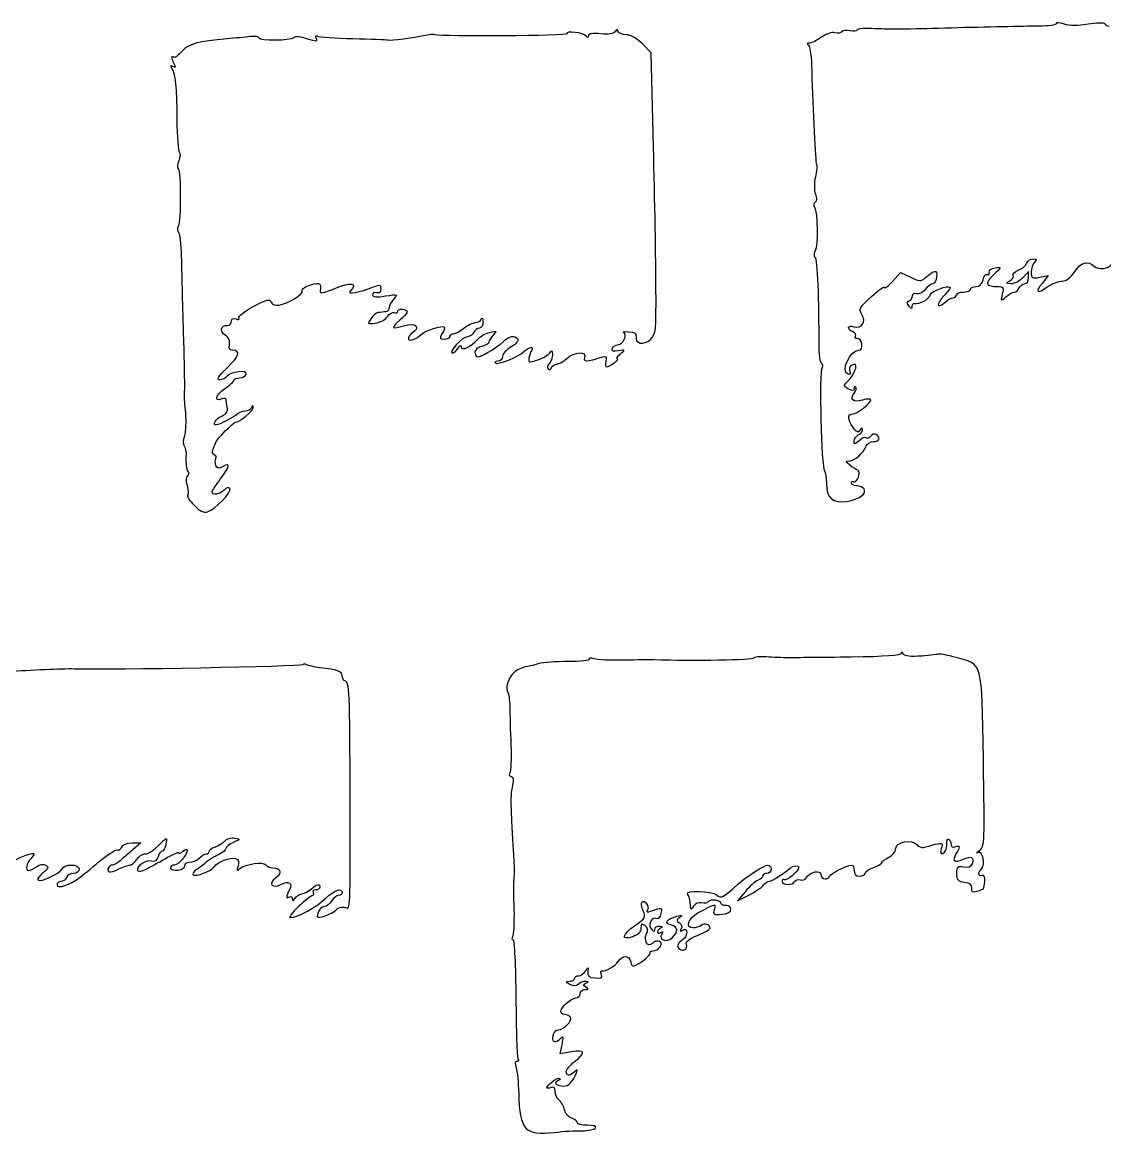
# Model space of a CAD drawing. Extents: x 0 to 69.4, y 0 to 30.3.
# Drawn here: x 20.74 to 27.54, y 15.54 to 22.52 of the extents above; entities that cross this region are included whole.
import ezdxf

# ---------------------------------------------------------------- set-up
doc = ezdxf.new("R2010")
doc.units = 0
doc.header["$MEASUREMENT"] = 0
doc.layers.get('0').update_dxf_attribs({"linetype": 'CONTINUOUS'})

msp = doc.modelspace()

# ---------------------------------------------------------------- linework, layer by layer
at = {"color": 0, "linetype": 'CONTINUOUS'}
for p, q in [((27.2265, 22.5147), (27.2265, 22.5147)), ((24.4596, 22.4644), (24.4596, 22.4644)), ((24.6869, 22.3325), (24.6314, 22.3881)), ((24.7008, 21.7424), (24.6869, 22.3325)), ((26.2007, 20.8986), (26.251, 20.9542)), ((26.251, 20.9542), (26.3135, 20.9247)), ((27.0529, 20.9594), (27.0182, 20.9212)), ((27.0529, 20.9212), (27.0529, 20.9594)), ((27.1242, 20.9247), (27.1762, 20.9351)), ((27.1762, 20.9351), (27.1397, 20.8882)), ((26.2544, 18.5639), (26.2544, 18.5639)), ((22.5014, 18.4944), (22.5014, 18.4944)), ((21.4303, 17.3765), (21.4858, 17.3765)), ((21.4858, 17.3765), (21.4356, 17.3331)), ((25.2771, 17.0726), (25.2285, 17.0136)), ((25.2285, 17.0136), (25.3032, 17.0518)), ((24.1158, 16.0538), (24.1279, 16.111)), ((24.1869, 16.0658), (24.1158, 16.0538))]:
    msp.add_line(p, q, dxfattribs=at)
for points in [[(26.6103, 22.4887), (26.3917, 22.4818), (26.1885, 22.4783), (26.159, 22.4801)], [(27.1189, 22.4992), (27.0582, 22.4992), (26.8308, 22.4939), (26.6103, 22.4887)], [(27.2265, 22.5147), (27.2265, 22.5061), (27.1779, 22.4992), (27.1189, 22.4992)], [(27.2786, 22.5113), (27.2492, 22.5217), (27.2265, 22.5235), (27.2265, 22.5147)], [(27.4261, 22.5113), (27.3619, 22.4992), (27.3133, 22.4992), (27.2786, 22.5113)], [(27.5321, 22.5131), (27.5268, 22.52), (27.48, 22.52), (27.4261, 22.5113)], [(27.5581, 22.4974), (27.5494, 22.4974), (27.5372, 22.5043), (27.5321, 22.5131)], [(22.0275, 22.4193), (21.8435, 22.4037), (21.7862, 22.3881), (21.7446, 22.3429)], [(22.1715, 22.4332), (22.1403, 22.4297), (22.0761, 22.4246), (22.0275, 22.4193)], [(22.2271, 22.4246), (22.2271, 22.4332), (22.2011, 22.4367), (22.1715, 22.4332)], [(22.4442, 22.4262), (22.425, 22.4072), (22.2271, 22.4054), (22.2271, 22.4246)], [(22.5275, 22.4193), (22.4875, 22.4332), (22.4546, 22.4367), (22.4442, 22.4262)], [(22.5847, 22.4211), (22.5935, 22.4003), (22.5847, 22.4003), (22.5275, 22.4193)], [(22.5951, 22.435), (22.5812, 22.4419), (22.5778, 22.4385), (22.5847, 22.4211)], [(22.8156, 22.4193), (22.7044, 22.4211), (22.6056, 22.4281), (22.5951, 22.435)], [(23.0343, 22.4107), (23.0257, 22.4124), (22.9267, 22.4176), (22.8156, 22.4193)], [(23.2947, 22.4454), (23.1957, 22.4246), (23.0517, 22.4054), (23.0343, 22.4107)], [(23.3294, 22.4454), (23.3207, 22.4471), (23.3051, 22.4471), (23.2947, 22.4454)], [(24.1592, 22.4506), (24.1679, 22.4385), (23.3762, 22.4315), (23.3294, 22.4454)], [(24.279, 22.4367), (24.2633, 22.4593), (24.1471, 22.4714), (24.1592, 22.4506)], [(24.2929, 22.4401), (24.2929, 22.4262), (24.2876, 22.4262), (24.279, 22.4367)], [(24.3693, 22.4506), (24.3189, 22.4558), (24.2929, 22.4524), (24.2929, 22.4401)], [(24.4596, 22.4644), (24.4508, 22.4506), (24.4196, 22.4454), (24.3693, 22.4506)], [(24.4804, 22.4662), (24.4751, 22.4818), (24.47, 22.4818), (24.4596, 22.4644)], [(24.5307, 22.4454), (24.5064, 22.4454), (24.4839, 22.454), (24.4804, 22.4662)], [(24.6314, 22.3881), (24.5967, 22.4228), (24.5567, 22.4454), (24.5307, 22.4454)], [(25.7528, 22.4297), (25.725, 22.4089), (25.6919, 22.3933), (25.6781, 22.3933)], [(25.8378, 22.4575), (25.8204, 22.4628), (25.7822, 22.4506), (25.7528, 22.4297)], [(25.8829, 22.4644), (25.8778, 22.4558), (25.8569, 22.4524), (25.8378, 22.4575)], [(25.935, 22.4697), (25.9107, 22.4749), (25.8882, 22.4732), (25.8829, 22.4644)], [(25.9767, 22.4732), (25.9767, 22.4662), (25.9576, 22.4644), (25.935, 22.4697)], [(26.041, 22.4853), (26.0062, 22.4869), (25.9767, 22.4818), (25.9767, 22.4732)], [(26.159, 22.4801), (26.1312, 22.4818), (26.0774, 22.4836), (26.041, 22.4853)], [(25.6781, 22.3933), (25.6642, 22.3933), (25.6625, 22.3881), (25.6729, 22.3794)], [(25.6729, 22.3794), (25.6833, 22.3725), (25.6919, 22.3012), (25.6937, 22.2197)], [(21.696, 22.3031), (21.6751, 22.3151), (21.6733, 22.3031), (21.6907, 22.27)], [(21.7446, 22.3429), (21.7219, 22.3186), (21.6994, 22.2996), (21.696, 22.3031)], [(21.6872, 22.2457), (21.6733, 22.2544), (21.6699, 22.2526), (21.6786, 22.2387)], [(21.6786, 22.2387), (21.7011, 22.204), (21.7099, 22.1156), (21.7115, 21.9125)], [(21.6907, 22.27), (21.7064, 22.2406), (21.7046, 22.2353), (21.6872, 22.2457)], [(25.6937, 22.2197), (25.6989, 21.9767), (25.7162, 21.6433), (25.7232, 21.6312)], [(21.7115, 21.9125), (21.7133, 21.8065), (21.7203, 21.7146), (21.7272, 21.7076)], [(24.7164, 20.8604), (24.7164, 21.0201), (24.7094, 21.4176), (24.7008, 21.7424)], [(21.7237, 21.6556), (21.715, 21.6329), (21.7133, 21.6104), (21.7203, 21.6035)], [(21.7272, 21.7076), (21.7342, 21.7007), (21.7324, 21.6781), (21.7237, 21.6556)], [(21.7203, 21.6035), (21.7376, 21.5878), (21.7376, 21.2787), (21.7203, 21.244)], [(25.7232, 21.6312), (25.7285, 21.6243), (25.725, 21.5896), (25.7162, 21.5531)], [(25.7162, 21.5531), (25.7076, 21.5149), (25.7076, 21.4681), (25.7162, 21.4454)], [(25.7162, 21.4454), (25.7267, 21.4211), (25.725, 21.4003), (25.7146, 21.3951)], [(25.7146, 21.3951), (25.7058, 21.3882), (25.7042, 21.3743), (25.7111, 21.3639)], [(25.7111, 21.3639), (25.7301, 21.3326), (25.7336, 21.1225), (25.7146, 21.0896)], [(21.7203, 21.244), (21.7133, 21.2285), (21.7133, 21.2111), (21.7219, 21.2058)], [(21.7219, 21.2058), (21.7289, 21.2007), (21.7376, 21.1312), (21.7393, 21.0532)], [(21.7393, 21.0532), (21.7411, 20.9733), (21.7462, 20.7615), (21.7515, 20.5793)], [(25.7146, 21.0896), (25.7058, 21.0704), (25.7058, 21.0549), (25.7146, 21.0497)], [(25.7146, 21.0497), (25.7285, 21.041), (25.7389, 20.7771), (25.7371, 20.4976)], [(27.0408, 21.0115), (27.0478, 21.0271), (27.0651, 21.0393), (27.0825, 21.0393)], [(27.0825, 21.0393), (27.105, 21.0393), (27.1068, 21.034), (27.0911, 21.0185)], [(27.3428, 20.9594), (27.381, 21.0201), (27.4244, 21.0306), (27.4661, 20.9924)], [(26.4054, 20.9212), (26.4662, 20.9733), (26.4801, 20.9733), (26.4767, 20.9282)], [(26.7943, 20.9421), (26.8031, 20.9368), (26.8082, 20.9421), (26.8065, 20.956)], [(26.8065, 20.956), (26.8031, 20.9681), (26.8204, 20.9803), (26.8447, 20.9837)], [(26.8447, 20.9837), (26.8881, 20.9889), (26.8863, 20.9889), (26.8325, 20.9386)], [(26.9575, 20.9368), (26.9506, 20.9456), (26.9661, 20.9594), (26.9887, 20.9681)], [(26.9887, 20.9681), (27.0113, 20.9768), (27.0356, 20.9976), (27.0408, 21.0115)], [(27.0911, 21.0185), (27.079, 21.0062), (27.0703, 20.9785), (27.0703, 20.956)], [(27.0703, 20.956), (27.0703, 20.9178), (27.0756, 20.9143), (27.1242, 20.9247)], [(27.2647, 20.9004), (27.2908, 20.9004), (27.3168, 20.9212), (27.3428, 20.9594)], [(27.4661, 20.9924), (27.4904, 20.9699), (27.5615, 20.9768), (27.5703, 21.0046)], [(22.55, 20.8761), (22.609, 20.8951), (22.6176, 20.89), (22.6107, 20.8361)], [(22.6871, 20.8483), (22.8, 20.8969), (22.8521, 20.89), (22.7982, 20.8361)], [(22.944, 20.8639), (22.9875, 20.8812), (22.9926, 20.8778), (22.9892, 20.8361)], [(26.1503, 20.8604), (26.1503, 20.85), (26.1729, 20.8674), (26.2007, 20.8986)], [(26.3135, 20.9247), (26.369, 20.8969), (26.3778, 20.8969), (26.4054, 20.9212)], [(26.454, 20.8831), (26.4436, 20.8831), (26.4211, 20.8674), (26.4054, 20.8465)], [(26.4767, 20.9282), (26.4749, 20.9021), (26.4644, 20.8831), (26.454, 20.8831)], [(26.7232, 20.8657), (26.7457, 20.8657), (26.7614, 20.8812), (26.7683, 20.909)], [(26.7683, 20.909), (26.7735, 20.9333), (26.7857, 20.9472), (26.7943, 20.9421)], [(26.8325, 20.9386), (26.7735, 20.8847), (26.7822, 20.8657), (26.8656, 20.8657)], [(26.9436, 20.8831), (26.9089, 20.8847), (26.9089, 20.8865), (26.9367, 20.9021)], [(26.9367, 20.9021), (26.9522, 20.9125), (26.9626, 20.9264), (26.9575, 20.9368)], [(27.0182, 20.9212), (26.9974, 20.9004), (26.9644, 20.8831), (26.9436, 20.8831)], [(26.9939, 20.8569), (27.0008, 20.8708), (27.0147, 20.8831), (27.0286, 20.8831)], [(27.0286, 20.8831), (27.0425, 20.8831), (27.0529, 20.9004), (27.0529, 20.9212)], [(27.1397, 20.8882), (27.0929, 20.8292), (27.1068, 20.8171), (27.171, 20.8639)], [(27.171, 20.8639), (27.2006, 20.8847), (27.2422, 20.9004), (27.2647, 20.9004)], [(22.3521, 20.7493), (22.4094, 20.7581), (22.5067, 20.8187), (22.4979, 20.8396)], [(22.4979, 20.8396), (22.4944, 20.85), (22.5171, 20.8674), (22.55, 20.8761)], [(22.6107, 20.8361), (22.609, 20.8206), (22.6333, 20.8257), (22.6871, 20.8483)], [(22.7982, 20.8361), (22.7757, 20.8136), (22.859, 20.8292), (22.944, 20.8639)], [(22.9632, 20.8275), (22.9493, 20.831), (22.9389, 20.824), (22.9389, 20.8136)], [(22.9389, 20.8136), (22.9389, 20.7997), (22.9649, 20.7979), (23.0204, 20.8067)], [(22.9892, 20.8361), (22.9892, 20.8275), (22.9771, 20.824), (22.9632, 20.8275)], [(23.0204, 20.8067), (23.0985, 20.8187), (23.1003, 20.8171), (23.0725, 20.7893)], [(24.6817, 20.5342), (24.7164, 20.5671), (24.7182, 20.5844), (24.7164, 20.8604)], [(26.0687, 20.8032), (26.1139, 20.8449), (26.1503, 20.8708), (26.1503, 20.8604)], [(26.3482, 20.8206), (26.3343, 20.8257), (26.3239, 20.8187), (26.3239, 20.8067)], [(26.3378, 20.7597), (26.3708, 20.7546), (26.4281, 20.7858), (26.4367, 20.8136)], [(26.4054, 20.8465), (26.3882, 20.8275), (26.3621, 20.8153), (26.3482, 20.8206)], [(26.4367, 20.8136), (26.4454, 20.8396), (26.5443, 20.8761), (26.5617, 20.8604)], [(26.5617, 20.8604), (26.5651, 20.8569), (26.5461, 20.8326), (26.5218, 20.8067)], [(26.5808, 20.7962), (26.5929, 20.7962), (26.6017, 20.8049), (26.6017, 20.8136)], [(26.6017, 20.8136), (26.6017, 20.824), (26.6207, 20.831), (26.645, 20.831)], [(26.645, 20.831), (26.6693, 20.831), (26.6885, 20.8396), (26.6885, 20.8483)], [(26.6885, 20.8483), (26.6885, 20.8587), (26.704, 20.8657), (26.7232, 20.8657)], [(26.8656, 20.8657), (26.895, 20.8657), (26.8985, 20.8587), (26.8881, 20.8187)], [(26.8881, 20.8187), (26.8776, 20.7736), (26.8776, 20.7719), (26.9106, 20.8014)], [(26.9106, 20.8014), (26.9279, 20.8171), (26.9522, 20.831), (26.9644, 20.831)], [(26.9644, 20.831), (26.9749, 20.831), (26.9887, 20.8431), (26.9939, 20.8569)], [(22.1907, 20.7407), (22.2757, 20.7858), (22.2949, 20.791), (22.3035, 20.7685)], [(22.3035, 20.7685), (22.3087, 20.7528), (22.3296, 20.7458), (22.3521, 20.7493)], [(23.0725, 20.7893), (23.0569, 20.7719), (23.0431, 20.7476), (23.0431, 20.7337)], [(26.0079, 20.6903), (25.9871, 20.725), (25.9924, 20.7337), (26.0687, 20.8032)], [(26.3031, 20.7736), (26.2857, 20.7667), (26.2857, 20.7615), (26.3031, 20.7424)], [(26.3239, 20.8067), (26.3239, 20.7928), (26.3135, 20.7789), (26.3031, 20.7736)], [(26.3031, 20.7424), (26.3187, 20.7268), (26.3239, 20.725), (26.3239, 20.7407)], [(26.3239, 20.7407), (26.3239, 20.7528), (26.3292, 20.7615), (26.3378, 20.7597)], [(26.5218, 20.8067), (26.4697, 20.7562), (26.4783, 20.7215), (26.5287, 20.7667)], [(26.5287, 20.7667), (26.5461, 20.784), (26.5704, 20.7962), (26.5808, 20.7962)], [(22.1004, 20.6694), (22.0953, 20.6782), (22.1351, 20.7111), (22.1907, 20.7407)], [(22.9753, 20.7025), (22.9632, 20.7025), (22.9406, 20.6851), (22.9285, 20.6643)], [(22.9562, 20.6365), (22.9857, 20.64), (23.0204, 20.659), (23.0326, 20.6782)], [(23.0222, 20.7076), (23.01, 20.706), (22.9892, 20.7042), (22.9753, 20.7025)], [(23.0431, 20.7337), (23.0431, 20.7199), (23.0326, 20.7076), (23.0222, 20.7076)], [(23.0326, 20.6782), (23.0465, 20.6972), (23.0656, 20.7076), (23.0743, 20.7025)], [(23.0743, 20.7025), (23.0846, 20.6972), (23.095, 20.7007), (23.0985, 20.7129)], [(23.0985, 20.7129), (23.1037, 20.725), (23.1193, 20.7285), (23.1385, 20.7215)], [(23.1385, 20.7215), (23.1662, 20.7094), (23.1628, 20.7025), (23.1124, 20.6574)], [(23.621, 20.6625), (23.6262, 20.6729), (23.6314, 20.666), (23.6314, 20.6451)], [(25.9576, 20.6139), (26.0062, 20.6), (26.0375, 20.6451), (26.0079, 20.6903)], [(22.0154, 20.5601), (21.9789, 20.5862), (21.9858, 20.6226), (22.0293, 20.6226)], [(22.0293, 20.6226), (22.0432, 20.6226), (22.0536, 20.6347), (22.0536, 20.6486)], [(22.0536, 20.6486), (22.0536, 20.6643), (22.064, 20.6694), (22.0831, 20.6625)], [(22.0831, 20.6625), (22.1004, 20.6556), (22.1074, 20.659), (22.1004, 20.6694)], [(22.9285, 20.6643), (22.9058, 20.6312), (22.9058, 20.6296), (22.9562, 20.6365)], [(23.1124, 20.6574), (23.05, 20.6018), (23.0551, 20.5965), (23.1419, 20.6208)], [(23.1419, 20.6208), (23.2079, 20.64), (23.2392, 20.6122), (23.194, 20.5793)], [(23.2512, 20.5706), (23.2651, 20.5879), (23.3781, 20.6243), (23.3885, 20.6139)], [(23.3885, 20.6139), (23.3936, 20.6087), (23.3885, 20.5879), (23.3762, 20.5706)], [(23.4475, 20.5706), (23.4579, 20.5706), (23.4874, 20.5862), (23.5117, 20.6053)], [(23.5117, 20.6053), (23.536, 20.6243), (23.5689, 20.64), (23.5846, 20.64)], [(23.6089, 20.6053), (23.595, 20.6053), (23.5811, 20.5931), (23.5742, 20.5793)], [(23.5846, 20.64), (23.6001, 20.64), (23.6175, 20.6504), (23.621, 20.6625)], [(23.6314, 20.6451), (23.6332, 20.6226), (23.6228, 20.6053), (23.6089, 20.6053)], [(25.9524, 20.581), (25.9125, 20.5965), (25.9176, 20.6278), (25.9576, 20.6139)], [(21.7515, 20.5793), (21.7601, 20.2564), (21.7601, 20.2286), (21.7567, 20.1851)], [(22.0414, 20.5011), (22.0467, 20.5237), (22.0379, 20.5446), (22.0154, 20.5601)], [(23.194, 20.5793), (23.1471, 20.5462), (23.1558, 20.5133), (23.2044, 20.5376)], [(23.2044, 20.5376), (23.2253, 20.5497), (23.2461, 20.5636), (23.2512, 20.5706)], [(23.3762, 20.5706), (23.3572, 20.5411), (23.3589, 20.5358), (23.3901, 20.5358)], [(23.3901, 20.5358), (23.4093, 20.5358), (23.4249, 20.5446), (23.4249, 20.5532)], [(23.5343, 20.5515), (23.5012, 20.5515), (23.4093, 20.449), (23.4406, 20.449)], [(23.4249, 20.5532), (23.4249, 20.5636), (23.4353, 20.5706), (23.4475, 20.5706)], [(23.4943, 20.4872), (23.4943, 20.4594), (23.5585, 20.489), (23.5985, 20.5358)], [(23.5742, 20.5793), (23.5689, 20.5654), (23.5517, 20.5532), (23.5343, 20.5515)], [(23.5985, 20.5358), (23.6124, 20.5532), (23.6471, 20.5724), (23.6749, 20.5775)], [(23.6957, 20.5619), (23.68, 20.5462), (23.6679, 20.5254), (23.6679, 20.5168)], [(23.6749, 20.5775), (23.72, 20.5879), (23.7217, 20.5879), (23.6957, 20.5619)], [(23.7599, 20.5219), (23.7946, 20.5567), (23.8328, 20.5619), (23.8501, 20.5358)], [(23.8501, 20.5358), (23.8554, 20.5254), (23.8381, 20.5046), (23.8085, 20.4872)], [(24.4769, 20.5011), (24.5099, 20.5011), (24.5411, 20.5654), (24.5133, 20.5775)], [(24.5133, 20.5775), (24.5029, 20.5828), (24.5168, 20.5844), (24.5446, 20.5828)], [(24.5446, 20.5828), (24.5828, 20.581), (24.5949, 20.5706), (24.5914, 20.5515)], [(24.5914, 20.5515), (24.5844, 20.5064), (24.64, 20.496), (24.6817, 20.5342)], [(25.9681, 20.5532), (25.9732, 20.5619), (25.9662, 20.5758), (25.9524, 20.581)], [(25.9801, 20.5393), (25.9662, 20.5376), (25.9611, 20.5428), (25.9681, 20.5532)], [(26.0079, 20.5064), (26.0044, 20.5272), (25.9924, 20.5428), (25.9801, 20.5393)], [(22.0275, 20.3571), (22.1039, 20.43), (22.1143, 20.4664), (22.0587, 20.4664)], [(22.0587, 20.4664), (22.0414, 20.4664), (22.0344, 20.4768), (22.0414, 20.5011)], [(23.4406, 20.449), (23.4492, 20.449), (23.4665, 20.4629), (23.4753, 20.4803)], [(23.4753, 20.4803), (23.4857, 20.4976), (23.4943, 20.5011), (23.4943, 20.4872)], [(23.6244, 20.4907), (23.5846, 20.4803), (23.5689, 20.4508), (23.5915, 20.4265)], [(23.5915, 20.4265), (23.6036, 20.4143), (23.7165, 20.4786), (23.7599, 20.5219)], [(23.6679, 20.5168), (23.6679, 20.5081), (23.6487, 20.4976), (23.6244, 20.4907)], [(23.8085, 20.4872), (23.779, 20.4717), (23.7547, 20.4439), (23.7547, 20.4282)], [(23.8883, 20.4578), (23.9161, 20.4872), (23.9526, 20.4925), (23.9369, 20.4664)], [(23.9369, 20.4664), (23.9318, 20.4578), (23.9231, 20.4351), (23.9196, 20.4178)], [(24.0515, 20.4508), (24.0637, 20.4699), (24.0672, 20.4664), (24.0672, 20.4404)], [(24.1575, 20.4143), (24.2043, 20.4578), (24.2842, 20.4629), (24.2686, 20.4212)], [(24.4804, 20.4629), (24.4474, 20.456), (24.4369, 20.4612), (24.4439, 20.4786)], [(24.4439, 20.4786), (24.4492, 20.4907), (24.4631, 20.5011), (24.4769, 20.5011)], [(24.4925, 20.4421), (24.5254, 20.4699), (24.5254, 20.4699), (24.4804, 20.4629)], [(25.7371, 20.4976), (25.7371, 20.4421), (25.744, 20.3918), (25.7528, 20.3865)], [(25.9211, 20.3154), (25.8708, 20.331), (25.9333, 20.4664), (25.9889, 20.4664)], [(25.9889, 20.4664), (26.0044, 20.4664), (26.0114, 20.4803), (26.0079, 20.5064)], [(23.7251, 20.3969), (23.7096, 20.3969), (23.7008, 20.3918), (23.7078, 20.3865)], [(23.7078, 20.3865), (23.7217, 20.3726), (23.8554, 20.4247), (23.8883, 20.4578)], [(23.7547, 20.4282), (23.7547, 20.4108), (23.7425, 20.3969), (23.7251, 20.3969)], [(23.9196, 20.4178), (23.9144, 20.3865), (23.9196, 20.3865), (23.9751, 20.4057)], [(23.9751, 20.4057), (24.0082, 20.4178), (24.0429, 20.4369), (24.0515, 20.4508)], [(24.0672, 20.4404), (24.0672, 20.4196), (24.0585, 20.3953), (24.0464, 20.3831)], [(24.095, 20.3796), (24.1089, 20.3796), (24.1367, 20.3953), (24.1575, 20.4143)], [(24.2686, 20.4212), (24.2582, 20.3935), (24.279, 20.3935), (24.3832, 20.4247)], [(24.3832, 20.4247), (24.404, 20.4317), (24.4092, 20.4247), (24.4022, 20.3969)], [(24.4022, 20.3969), (24.3971, 20.3779), (24.4006, 20.3622), (24.4075, 20.3622)], [(24.4075, 20.3622), (24.43, 20.364), (24.4943, 20.4143), (24.4735, 20.4143)], [(24.4735, 20.4143), (24.4647, 20.4143), (24.4735, 20.4282), (24.4925, 20.4421)], [(25.916, 20.2685), (25.9732, 20.3258), (25.9924, 20.4022), (25.9419, 20.371)], [(21.9789, 20.2807), (21.9581, 20.2807), (21.9719, 20.3032), (22.0275, 20.3571)], [(22.1456, 20.3154), (22.156, 20.3449), (22.0518, 20.3328), (22.0275, 20.3032)], [(24.0464, 20.3831), (24.036, 20.3726), (24.0325, 20.3571), (24.0411, 20.3501)], [(24.0411, 20.3501), (24.0481, 20.3414), (24.0585, 20.3467), (24.0619, 20.3587)], [(24.0619, 20.3587), (24.0672, 20.3692), (24.0811, 20.3796), (24.095, 20.3796)], [(25.7579, 20.3606), (25.7389, 20.3293), (25.7528, 19.7286), (25.7736, 19.7096)], [(25.7528, 20.3865), (25.7614, 20.3814), (25.7649, 20.3692), (25.7579, 20.3606)], [(25.9315, 20.3328), (25.9385, 20.3171), (25.9333, 20.3101), (25.9211, 20.3154)], [(25.9419, 20.371), (25.9315, 20.364), (25.9264, 20.3467), (25.9315, 20.3328)], [(22.0275, 20.3032), (22.0189, 20.2911), (21.9962, 20.2807), (21.9789, 20.2807)], [(22.0101, 20.2251), (22.0432, 20.2476), (22.071, 20.2719), (22.071, 20.2807)], [(22.071, 20.2807), (22.071, 20.2876), (22.0865, 20.2928), (22.1039, 20.2928)], [(22.1039, 20.2928), (22.1212, 20.2928), (22.1403, 20.3032), (22.1456, 20.3154)], [(25.9246, 20.2233), (25.8933, 20.2407), (25.8917, 20.246), (25.916, 20.2685)], [(21.7567, 20.1851), (21.7567, 20.1731), (21.7601, 20.1226), (21.7654, 20.0724)], [(21.9946, 20.1608), (21.9425, 20.14), (21.9529, 20.1869), (22.0101, 20.2251)], [(25.9593, 20.2251), (25.9593, 20.2094), (25.9507, 20.2094), (25.9246, 20.2233)], [(26.0114, 20.1539), (25.9524, 20.1365), (25.9281, 20.1592), (25.9611, 20.199)], [(25.9697, 20.2356), (25.9646, 20.2407), (25.9593, 20.2372), (25.9593, 20.2251)], [(25.9611, 20.199), (25.9715, 20.2129), (25.9767, 20.2286), (25.9697, 20.2356)], [(22.0206, 20.1574), (22.0189, 20.1643), (22.0085, 20.1661), (21.9946, 20.1608)], [(22.0275, 20.1089), (22.024, 20.1296), (22.0206, 20.1504), (22.0206, 20.1574)], [(22.1907, 20.1071), (22.1907, 20.1226), (22.1872, 20.121), (22.1803, 20.1071)], [(25.9507, 20.0672), (25.9785, 20.0672), (26.0635, 20.1349), (26.0635, 20.1557)], [(26.0635, 20.1557), (26.0635, 20.1626), (26.041, 20.1626), (26.0114, 20.1539)], [(21.7654, 20.0724), (21.7689, 20.0221), (21.7671, 19.9578), (21.7585, 19.9283)], [(21.9581, 19.9978), (21.9321, 19.9978), (21.9564, 20.036), (21.9928, 20.0533)], [(22.0849, 20.0619), (22.064, 20.0429), (21.9754, 19.9978), (21.9581, 19.9978)], [(21.9928, 20.0533), (22.0224, 20.0672), (22.0328, 20.0828), (22.0275, 20.1089)], [(22.0796, 20.0151), (22.1039, 20.0151), (22.1924, 20.0881), (22.1907, 20.1071)], [(22.1403, 20.0846), (22.1231, 20.0846), (22.0969, 20.0742), (22.0849, 20.0619)], [(22.1803, 20.1071), (22.1768, 20.095), (22.1576, 20.0846), (22.1403, 20.0846)], [(25.9524, 19.9821), (25.9176, 20.0325), (25.916, 20.0672), (25.9507, 20.0672)], [(21.9581, 19.8936), (21.9615, 19.9092), (22.0675, 20.0151), (22.0796, 20.0151)], [(25.9958, 19.9647), (25.9836, 19.9474), (25.975, 19.9508), (25.9524, 19.9821)], [(26.0114, 19.9665), (26.0114, 19.9839), (26.0079, 19.9839), (25.9958, 19.9647)], [(21.7585, 19.9283), (21.7497, 19.9006), (21.7497, 19.8728), (21.7567, 19.8675)], [(25.9593, 19.8971), (25.9593, 19.9126), (25.9715, 19.9283), (25.9854, 19.9353)], [(25.9854, 19.9353), (25.9993, 19.9404), (26.0114, 19.9543), (26.0114, 19.9665)], [(26.0357, 19.9161), (26.0287, 19.9231), (26.0079, 19.9161), (25.9906, 19.8987)], [(26.0618, 19.9265), (26.0549, 19.9144), (26.0426, 19.9092), (26.0357, 19.9161)], [(26.0965, 19.9387), (26.0861, 19.9439), (26.0704, 19.9387), (26.0618, 19.9265)], [(26.0808, 19.8936), (26.119, 19.8936), (26.1278, 19.9196), (26.0965, 19.9387)], [(21.7567, 19.8675), (21.7654, 19.864), (21.7706, 19.8293), (21.7689, 19.7946)], [(21.946, 19.8103), (21.9321, 19.8154), (21.9303, 19.8293), (21.9407, 19.8519)], [(21.9407, 19.8519), (21.9476, 19.8693), (21.9564, 19.8883), (21.9581, 19.8936)], [(25.9299, 19.7721), (25.9628, 19.7721), (26.0167, 19.8207), (26.034, 19.864)], [(25.9906, 19.8987), (25.9628, 19.8744), (25.9593, 19.8744), (25.9593, 19.8971)], [(26.034, 19.864), (26.0392, 19.8797), (26.0618, 19.8936), (26.0808, 19.8936)], [(21.7689, 19.7946), (21.7671, 19.7582), (21.7724, 19.72), (21.7793, 19.7078)], [(21.9564, 19.7876), (21.9615, 19.7964), (21.9581, 19.8068), (21.946, 19.8103)], [(21.9564, 19.7443), (21.9511, 19.7582), (21.9511, 19.7772), (21.9564, 19.7876)], [(25.9315, 19.746), (25.9021, 19.7686), (25.9003, 19.7703), (25.9299, 19.7721)], [(21.7793, 19.7078), (21.7879, 19.6974), (21.7879, 19.6835), (21.7775, 19.6783)], [(22.0015, 19.7374), (21.9737, 19.7217), (21.9633, 19.7235), (21.9564, 19.7443)], [(21.9842, 19.6575), (22.0449, 19.7374), (22.0501, 19.7633), (22.0015, 19.7374)], [(25.7736, 19.7096), (25.7806, 19.7026), (25.7857, 19.6679), (25.7857, 19.6314)], [(25.9819, 19.7147), (25.9715, 19.7182), (25.9489, 19.7321), (25.9315, 19.746)], [(25.9871, 19.6714), (25.994, 19.6922), (25.9906, 19.7131), (25.9819, 19.7147)], [(21.7775, 19.6783), (21.7671, 19.6714), (21.7671, 19.6471), (21.7758, 19.6175)], [(21.9321, 19.5776), (21.9321, 19.5846), (21.9564, 19.621), (21.9842, 19.6575)], [(25.7857, 19.6314), (25.7857, 19.5394), (25.8257, 19.5047), (25.9142, 19.5186)], [(25.9419, 19.6349), (25.9419, 19.6436), (25.9489, 19.6487), (25.9576, 19.6418)], [(25.975, 19.6158), (25.9576, 19.6158), (25.9419, 19.6244), (25.9419, 19.6349)], [(25.9576, 19.6418), (25.9662, 19.6367), (25.9801, 19.6506), (25.9871, 19.6714)], [(21.7793, 19.5568), (21.774, 19.5499), (21.7914, 19.5221), (21.8192, 19.4943)], [(21.7758, 19.6175), (21.7828, 19.5897), (21.7862, 19.5619), (21.7793, 19.5568)], [(21.9043, 19.4526), (21.9529, 19.4682), (22.0587, 19.5776), (22.0449, 19.5985)], [(22.0085, 19.5897), (21.9807, 19.5619), (21.9321, 19.5533), (21.9321, 19.5776)], [(22.0449, 19.5985), (22.0379, 19.6089), (22.024, 19.6054), (22.0085, 19.5897)], [(25.9142, 19.5186), (25.9924, 19.5307), (26.0392, 19.5672), (26.0218, 19.5967)], [(26.0218, 19.5967), (26.0149, 19.6071), (25.994, 19.6158), (25.975, 19.6158)], [(21.8192, 19.4943), (21.8557, 19.4561), (21.88, 19.4457), (21.9043, 19.4526)], [(24.1661, 18.5135), (24.0881, 18.5135), (24.0064, 18.5083), (23.9839, 18.5014)], [(24.2981, 18.5292), (24.3033, 18.5204), (24.2425, 18.5135), (24.1661, 18.5135)], [(24.3276, 18.5308), (24.3068, 18.5378), (24.2929, 18.5361), (24.2981, 18.5292)], [(24.5168, 18.5222), (24.4335, 18.5204), (24.3485, 18.5239), (24.3276, 18.5308)], [(24.7008, 18.5239), (24.6817, 18.5257), (24.5983, 18.5239), (24.5168, 18.5222)], [(25.3292, 18.5343), (25.3257, 18.5222), (24.956, 18.5169), (24.7008, 18.5239)], [(25.4074, 18.5431), (25.3674, 18.5465), (25.3326, 18.5412), (25.3292, 18.5343)], [(25.5514, 18.5378), (25.5132, 18.5378), (25.4489, 18.5396), (25.4074, 18.5431)], [(25.9385, 18.5412), (25.7632, 18.5396), (25.5896, 18.5378), (25.5514, 18.5378)], [(26.2544, 18.5639), (26.2544, 18.5517), (26.1521, 18.5447), (25.9385, 18.5412)], [(26.2683, 18.5604), (26.2597, 18.5743), (26.2544, 18.576), (26.2544, 18.5639)], [(26.3829, 18.5482), (26.3135, 18.5431), (26.2787, 18.5465), (26.2683, 18.5604)], [(26.4957, 18.5604), (26.4887, 18.5586), (26.4385, 18.5535), (26.3829, 18.5482)], [(26.5999, 18.5396), (26.5478, 18.5535), (26.501, 18.5621), (26.4957, 18.5604)], [(26.77, 17.9007), (26.7596, 18.5222), (26.7665, 18.4944), (26.5999, 18.5396)], [(21.0814, 18.4667), (21.0189, 18.4701), (20.8263, 18.4614), (20.6822, 18.451)], [(22.5014, 18.4944), (22.4875, 18.4822), (21.2897, 18.4597), (21.0814, 18.4667)], [(22.5257, 18.4926), (22.5171, 18.4996), (22.5049, 18.4996), (22.5014, 18.4944)], [(22.6072, 18.4753), (22.5726, 18.4806), (22.5361, 18.4875), (22.5257, 18.4926)], [(22.7479, 18.425), (22.7479, 18.4528), (22.7183, 18.4632), (22.6072, 18.4753)], [(23.8242, 18.444), (23.7911, 18.4146), (23.7686, 18.3399), (23.7876, 18.3208)], [(23.9006, 18.4806), (23.8744, 18.4753), (23.8415, 18.4597), (23.8242, 18.444)], [(23.9839, 18.5014), (23.9631, 18.4944), (23.9249, 18.484), (23.9006, 18.4806)], [(22.7704, 18.3903), (22.7583, 18.3954), (22.7479, 18.4111), (22.7479, 18.425)], [(22.7982, 17.4893), (22.7982, 18.2861), (22.7947, 18.3815), (22.7704, 18.3903)], [(23.7876, 18.3208), (23.7929, 18.3156), (23.7981, 18.2739), (23.7999, 18.2306)], [(23.7999, 18.2306), (23.7999, 18.1854), (23.8033, 18.0778), (23.8068, 17.991)], [(23.8068, 17.991), (23.8103, 17.906), (23.8068, 17.8243), (23.7999, 17.8139)], [(26.7475, 17.3314), (26.7787, 17.3557), (26.7787, 17.3851), (26.77, 17.9007)], [(23.7999, 17.8139), (23.7929, 17.8018), (23.7964, 17.7931), (23.8085, 17.7931)], [(23.8085, 17.7931), (23.8207, 17.7931), (23.8242, 17.774), (23.8172, 17.7376)], [(23.8172, 17.7376), (23.8033, 17.6647), (23.8033, 17.6821), (23.8154, 17.4372)], [(22.7618, 16.9737), (22.8017, 16.9633), (22.7982, 16.9199), (22.7982, 17.4893)], [(21.6178, 17.3817), (21.649, 17.4112), (21.649, 17.4112), (21.6421, 17.3678)], [(22.0101, 17.3869), (22.024, 17.4025), (22.0536, 17.4112), (22.0744, 17.406)], [(22.0744, 17.406), (22.1126, 17.4008), (22.1126, 17.399), (22.0675, 17.38)], [(23.8154, 17.4372), (23.8276, 17.2115), (23.8293, 17.1942), (23.8242, 17.1421)], [(26.2197, 17.34), (26.2197, 17.3817), (26.3222, 17.4025), (26.3517, 17.3661)], [(26.5408, 17.3643), (26.5392, 17.3886), (26.5461, 17.4043), (26.5531, 17.4008)], [(26.5531, 17.4008), (26.56, 17.3956), (26.5669, 17.38), (26.5669, 17.3678)], [(20.6908, 17.2671), (20.8036, 17.321), (20.8401, 17.3244), (20.795, 17.2775)], [(21.2428, 17.274), (21.2897, 17.3106), (21.3331, 17.3383), (21.3418, 17.3331)], [(21.3418, 17.3331), (21.3487, 17.3279), (21.3592, 17.3365), (21.3661, 17.3504)], [(21.4356, 17.3331), (21.4078, 17.3106), (21.3712, 17.2793), (21.3557, 17.2636)], [(21.3661, 17.3504), (21.3712, 17.3661), (21.3974, 17.3765), (21.4303, 17.3765)], [(21.5085, 17.3071), (21.5344, 17.3071), (21.5606, 17.3244), (21.6178, 17.3817)], [(21.6196, 17.3244), (21.6108, 17.3244), (21.5987, 17.3087), (21.5935, 17.2897)], [(21.6421, 17.3678), (21.6369, 17.3435), (21.6265, 17.3244), (21.6196, 17.3244)], [(21.6525, 17.2862), (21.6925, 17.3071), (21.7237, 17.321), (21.7237, 17.314)], [(21.7758, 17.3296), (21.7758, 17.3018), (21.7219, 17.2376), (21.696, 17.2376)], [(21.7237, 17.314), (21.7237, 17.3071), (21.7358, 17.3122), (21.7497, 17.3244)], [(21.7497, 17.3244), (21.7636, 17.3365), (21.7758, 17.3383), (21.7758, 17.3296)], [(21.8956, 17.3071), (21.906, 17.3071), (21.9147, 17.314), (21.9147, 17.3226)], [(21.9147, 17.3226), (21.9147, 17.3314), (21.9303, 17.3453), (21.9494, 17.3504)], [(21.9494, 17.3504), (21.9685, 17.3557), (21.9962, 17.3731), (22.0101, 17.3869)], [(22.0189, 17.3418), (22.0189, 17.3314), (21.9981, 17.314), (21.9719, 17.3018)], [(22.0675, 17.38), (22.0397, 17.3696), (22.0189, 17.3522), (22.0189, 17.3418)], [(26.1764, 17.2862), (26.2007, 17.2983), (26.2197, 17.321), (26.2197, 17.34)], [(26.3517, 17.3661), (26.3621, 17.3522), (26.3829, 17.3453), (26.395, 17.3487)], [(26.395, 17.3487), (26.4089, 17.3522), (26.4419, 17.3608), (26.4679, 17.3678)], [(26.4679, 17.3678), (26.5131, 17.3765), (26.5165, 17.3747), (26.5061, 17.34)], [(26.5061, 17.34), (26.4975, 17.3122), (26.501, 17.3053), (26.5165, 17.3106)], [(26.5165, 17.3106), (26.5304, 17.3157), (26.5408, 17.34), (26.5408, 17.3643)], [(26.5669, 17.3678), (26.5669, 17.3522), (26.5774, 17.3469), (26.5929, 17.3522)], [(26.5929, 17.3522), (26.6242, 17.3643), (26.626, 17.3522), (26.5982, 17.3071)], [(26.7353, 17.3157), (26.7232, 17.3087), (26.7283, 17.3157), (26.7475, 17.3314)], [(26.7596, 17.215), (26.7857, 17.2411), (26.7649, 17.3296), (26.7353, 17.3157)], [(20.795, 17.2775), (20.7672, 17.2515), (20.7603, 17.2029), (20.7828, 17.2029)], [(21.1057, 17.1612), (21.1353, 17.1856), (21.1976, 17.2358), (21.2428, 17.274)], [(21.3557, 17.2636), (21.3383, 17.2497), (21.3175, 17.2376), (21.3087, 17.2376)], [(21.4182, 17.2376), (21.4286, 17.2376), (21.4476, 17.2532), (21.4599, 17.2724)], [(21.5536, 17.2619), (21.5189, 17.2724), (21.4564, 17.2307), (21.465, 17.2046)], [(21.4599, 17.2724), (21.4719, 17.2914), (21.4928, 17.3071), (21.5085, 17.3071)], [(21.5275, 17.2168), (21.5571, 17.2324), (21.6143, 17.2636), (21.6525, 17.2862)], [(21.5935, 17.2897), (21.5865, 17.2654), (21.571, 17.2567), (21.5536, 17.2619)], [(21.7619, 17.2342), (21.7601, 17.2446), (21.774, 17.255), (21.7914, 17.255)], [(21.7914, 17.255), (21.8106, 17.255), (21.8365, 17.2671), (21.8522, 17.281)], [(21.8956, 17.255), (21.88, 17.2411), (21.8539, 17.2203), (21.8349, 17.2099)], [(21.8522, 17.281), (21.8661, 17.2949), (21.8851, 17.3071), (21.8956, 17.3071)], [(21.9719, 17.3018), (21.946, 17.2914), (21.9112, 17.2689), (21.8956, 17.255)], [(21.946, 17.2272), (21.965, 17.2567), (22.0501, 17.2897), (22.0796, 17.2793)], [(22.0796, 17.2793), (22.0987, 17.2724), (22.1022, 17.2567), (22.0953, 17.2307)], [(22.1074, 17.215), (22.1437, 17.2446), (22.2549, 17.2619), (22.2687, 17.2393)], [(26.0808, 17.2219), (26.1104, 17.2324), (26.1329, 17.2462), (26.1329, 17.2532)], [(26.1329, 17.2532), (26.1329, 17.2601), (26.1521, 17.2758), (26.1764, 17.2862)], [(26.5982, 17.3071), (26.5704, 17.2619), (26.5878, 17.2497), (26.6433, 17.274)], [(26.6433, 17.274), (26.6954, 17.2983), (26.7144, 17.2879), (26.6989, 17.2446)], [(20.7828, 17.2029), (20.7897, 17.2029), (20.8124, 17.2133), (20.8314, 17.2272)], [(20.8314, 17.2272), (20.8522, 17.2428), (20.8765, 17.2462), (20.8904, 17.2376)], [(20.8714, 17.189), (20.8487, 17.1699), (20.8349, 17.149), (20.8401, 17.1439)], [(20.8401, 17.1439), (20.8557, 17.1265), (20.9772, 17.1837), (20.9894, 17.2115)], [(20.8904, 17.2376), (20.9096, 17.2254), (20.9061, 17.215), (20.8714, 17.189)], [(20.9894, 17.2115), (21.0015, 17.2462), (21.0987, 17.2462), (21.0987, 17.2115)], [(21.064, 17.1856), (21.045, 17.1856), (21.0242, 17.1733), (21.0189, 17.1594)], [(21.0987, 17.2115), (21.0987, 17.1976), (21.0832, 17.1856), (21.064, 17.1856)], [(21.3087, 17.2376), (21.2844, 17.2376), (21.2689, 17.2064), (21.2862, 17.196)], [(21.2862, 17.196), (21.2949, 17.1907), (21.3226, 17.1994), (21.3487, 17.2133)], [(21.3487, 17.2133), (21.3765, 17.2254), (21.406, 17.2376), (21.4182, 17.2376)], [(21.465, 17.2046), (21.4703, 17.1925), (21.4928, 17.1976), (21.5275, 17.2168)], [(21.696, 17.2376), (21.6821, 17.2376), (21.6717, 17.2289), (21.6717, 17.2185)], [(21.6717, 17.2185), (21.6717, 17.2081), (21.6925, 17.2029), (21.7203, 17.2064)], [(21.7203, 17.2064), (21.7462, 17.2099), (21.7654, 17.2203), (21.7619, 17.2342)], [(21.8349, 17.2099), (21.8175, 17.1976), (21.8071, 17.1837), (21.814, 17.1768)], [(21.814, 17.1768), (21.8296, 17.1612), (21.9268, 17.1994), (21.946, 17.2272)], [(22.0953, 17.2307), (22.0849, 17.2011), (22.0883, 17.1976), (22.1074, 17.215)], [(22.2687, 17.2393), (22.2757, 17.2289), (22.2965, 17.2203), (22.3139, 17.2203)], [(22.3139, 17.2203), (22.3643, 17.2203), (22.3747, 17.1856), (22.3312, 17.156)], [(25.2285, 17.1161), (25.2789, 17.1629), (25.3969, 17.2376), (25.4178, 17.2376)], [(25.4125, 17.1856), (25.3986, 17.1856), (25.3865, 17.1786), (25.3865, 17.1699)], [(25.4386, 17.2115), (25.4386, 17.1976), (25.4264, 17.1856), (25.4125, 17.1856)], [(25.4178, 17.2376), (25.4299, 17.2376), (25.4386, 17.2254), (25.4386, 17.2115)], [(25.4229, 17.1335), (25.4368, 17.1335), (25.534, 17.1942), (25.56, 17.2203)], [(25.6121, 17.2237), (25.6121, 17.1994), (25.5322, 17.1317), (25.5201, 17.1456)], [(25.56, 17.2203), (25.5757, 17.2358), (25.6121, 17.2376), (25.6121, 17.2237)], [(25.659, 17.1578), (25.6815, 17.196), (25.751, 17.2099), (25.751, 17.1786)], [(25.8031, 17.1647), (25.8031, 17.1803), (25.9142, 17.2376), (25.9419, 17.2376)], [(25.9419, 17.2376), (25.9524, 17.2376), (25.9593, 17.2219), (25.9593, 17.2029)], [(25.9593, 17.2029), (25.9593, 17.1803), (25.9715, 17.1682), (25.994, 17.1682)], [(25.994, 17.1682), (26.0132, 17.1682), (26.0287, 17.1768), (26.0287, 17.1872)], [(26.0287, 17.1872), (26.0287, 17.196), (26.0531, 17.2133), (26.0808, 17.2219)], [(26.645, 17.2237), (26.6068, 17.2324), (26.6017, 17.2272), (26.6017, 17.1837)], [(26.6017, 17.1837), (26.6017, 17.1439), (26.6103, 17.1351), (26.6503, 17.13)], [(26.6989, 17.2446), (26.6919, 17.2254), (26.6746, 17.2185), (26.645, 17.2237)], [(26.7631, 17.1717), (26.7353, 17.1664), (26.7336, 17.189), (26.7596, 17.215)], [(20.9599, 17.1143), (20.9599, 17.0849), (21.045, 17.1126), (21.1057, 17.1612)], [(20.9842, 17.1335), (20.9703, 17.1335), (20.9599, 17.1247), (20.9599, 17.1143)], [(21.0189, 17.1594), (21.0119, 17.1456), (20.9981, 17.1335), (20.9842, 17.1335)], [(22.3312, 17.156), (22.2826, 17.1212), (22.3104, 17.0865), (22.3643, 17.1161)], [(22.3643, 17.1161), (22.4129, 17.1421), (22.4407, 17.1247), (22.4181, 17.0814)], [(22.5553, 17.0883), (22.59, 17.1196), (22.609, 17.1231), (22.609, 17.0987)], [(23.8242, 17.1421), (23.8224, 17.1231), (23.8224, 17.0397), (23.8258, 16.9581)], [(25.0965, 17.0501), (25.1243, 17.0258), (25.14, 17.0344), (25.2285, 17.1161)], [(25.3569, 17.1421), (25.3396, 17.1351), (25.3032, 17.1039), (25.2771, 17.0726)], [(25.3032, 17.0518), (25.3449, 17.0726), (25.3847, 17.1004), (25.3917, 17.1126)], [(25.3865, 17.1699), (25.3865, 17.1612), (25.3726, 17.1474), (25.3569, 17.1421)], [(25.3917, 17.1126), (25.3986, 17.1231), (25.4125, 17.1335), (25.4229, 17.1335)], [(25.5201, 17.1456), (25.5132, 17.1508), (25.5079, 17.1474), (25.5079, 17.1369)], [(25.5079, 17.1369), (25.5079, 17.1108), (25.5722, 17.1092), (25.5861, 17.1351)], [(25.5861, 17.1351), (25.5931, 17.1456), (25.6086, 17.149), (25.6225, 17.1439)], [(25.6225, 17.1439), (25.6347, 17.1386), (25.6521, 17.1456), (25.659, 17.1578)], [(25.751, 17.1786), (25.751, 17.1629), (25.7632, 17.1508), (25.7771, 17.1508)], [(25.7771, 17.1508), (25.791, 17.1508), (25.8031, 17.1578), (25.8031, 17.1647)], [(26.6503, 17.13), (26.6832, 17.1265), (26.6971, 17.1161), (26.6954, 17.0935)], [(26.7301, 17.0744), (26.7769, 17.0883), (26.7735, 17.0849), (26.7787, 17.1351)], [(26.7787, 17.1351), (26.7822, 17.1612), (26.7753, 17.1751), (26.7631, 17.1717)], [(22.4181, 17.0814), (22.3956, 17.0397), (22.3956, 17.024), (22.4181, 17.0379)], [(22.4181, 17.0379), (22.4285, 17.0432), (22.4354, 17.0379), (22.4354, 17.0258)], [(22.4511, 17.0275), (22.4597, 17.0414), (22.4806, 17.0553), (22.4962, 17.0571)], [(22.5622, 17.0467), (22.5553, 17.0467), (22.5153, 17.0154), (22.4736, 16.9772)], [(22.4962, 17.0571), (22.5118, 17.0587), (22.5396, 17.0744), (22.5553, 17.0883)], [(22.5812, 17.0814), (22.5674, 17.0814), (22.5604, 17.0744), (22.5657, 17.064)], [(22.5657, 17.064), (22.5708, 17.0553), (22.5708, 17.0467), (22.5622, 17.0467)], [(22.609, 17.0987), (22.609, 17.09), (22.5969, 17.0814), (22.5812, 17.0814)], [(22.6472, 17.031), (22.701, 17.0814), (22.7479, 17.0969), (22.7479, 17.064)], [(22.7253, 17.0467), (22.7132, 17.0467), (22.694, 17.031), (22.6819, 17.0119)], [(22.7479, 17.064), (22.7479, 17.0553), (22.7375, 17.0467), (22.7253, 17.0467)], [(24.9143, 17.0553), (24.8987, 17.0814), (25.0636, 17.0761), (25.0965, 17.0501)], [(24.9335, 16.9824), (24.93, 17.0258), (24.9265, 17.0362), (24.9143, 17.0553)], [(26.6954, 17.0935), (26.6919, 17.0692), (26.7006, 17.0657), (26.7301, 17.0744)], [(22.4736, 16.9772), (22.4337, 16.939), (22.4111, 16.9078), (22.4233, 16.9078)], [(22.4233, 16.9078), (22.465, 16.9078), (22.5935, 16.9772), (22.6472, 17.031)], [(22.4354, 17.0258), (22.4354, 17.0085), (22.4389, 17.0085), (22.4511, 17.0275)], [(22.6368, 16.9772), (22.616, 16.9772), (22.5917, 16.9425), (22.5917, 16.9147)], [(22.6819, 17.0119), (22.6697, 16.9928), (22.6507, 16.9772), (22.6368, 16.9772)], [(22.7079, 16.9546), (22.7201, 16.9703), (22.7444, 16.9772), (22.7618, 16.9737)], [(24.6365, 16.9511), (24.6261, 16.9754), (24.6226, 16.9997), (24.6296, 17.0067)], [(24.6296, 17.0067), (24.6453, 17.0224), (24.6765, 16.9754), (24.6643, 16.9564)], [(24.7147, 16.9581), (24.7529, 16.9719), (24.7546, 16.9703), (24.7476, 16.9337)], [(24.9525, 16.9807), (24.9369, 16.9529), (24.9351, 16.9529), (24.9335, 16.9824)], [(25.0028, 16.9997), (24.9837, 17.005), (24.9629, 16.9962), (24.9525, 16.9807)], [(24.9785, 16.9372), (25.0965, 16.9997), (25.0949, 16.9997), (25.0826, 16.9599)], [(25.0462, 17.0085), (25.041, 16.9997), (25.0201, 16.9946), (25.0028, 16.9997)], [(25.1261, 16.9946), (25.1261, 17.0154), (25.0583, 17.0275), (25.0462, 17.0085)], [(25.1574, 16.9842), (25.14, 16.9824), (25.1261, 16.9876), (25.1261, 16.9946)], [(25.1868, 16.9599), (25.1868, 16.9737), (25.1729, 16.9842), (25.1574, 16.9842)], [(22.5917, 16.9147), (22.5917, 16.8974), (22.6889, 16.9321), (22.7079, 16.9546)], [(23.8258, 16.9581), (23.8276, 16.8747), (23.8224, 16.7985), (23.8172, 16.7881)], [(24.5879, 16.8608), (24.6504, 16.9043), (24.6539, 16.9129), (24.6365, 16.9511)], [(24.6643, 16.9564), (24.6522, 16.939), (24.6626, 16.939), (24.7147, 16.9581)], [(24.7164, 16.9025), (24.6851, 16.9147), (24.6643, 16.8592), (24.6904, 16.8331)], [(24.7476, 16.9337), (24.7442, 16.9078), (24.7321, 16.8956), (24.7164, 16.9025)], [(24.8101, 16.8626), (24.765, 16.8731), (24.7824, 16.8974), (24.8483, 16.9164)], [(24.8657, 16.9094), (24.8432, 16.8939), (24.8432, 16.8886), (24.864, 16.8747)], [(24.8483, 16.9164), (24.8814, 16.9251), (24.8865, 16.9233), (24.8657, 16.9094)], [(24.9474, 16.8435), (24.8987, 16.8453), (24.9196, 16.906), (24.9785, 16.9372)], [(25.0826, 16.9599), (25.0722, 16.9268), (25.0775, 16.9233), (25.1296, 16.9286)], [(25.1296, 16.9286), (25.166, 16.9321), (25.1868, 16.9425), (25.1868, 16.9599)], [(24.5706, 16.7881), (24.4943, 16.7619), (24.5029, 16.8019), (24.5879, 16.8608)], [(24.6226, 16.8418), (24.6226, 16.8192), (24.6053, 16.8001), (24.5706, 16.7881)], [(24.6487, 16.8557), (24.6279, 16.8731), (24.6226, 16.8712), (24.6226, 16.8418)], [(24.6574, 16.8053), (24.6696, 16.8261), (24.6661, 16.8418), (24.6487, 16.8557)], [(24.6904, 16.8331), (24.7043, 16.8192), (24.7094, 16.8192), (24.7094, 16.8349)], [(24.7094, 16.8349), (24.7094, 16.8469), (24.7233, 16.8557), (24.7407, 16.8539)], [(24.7494, 16.8435), (24.7372, 16.84), (24.7268, 16.8279), (24.7268, 16.8192)], [(24.7407, 16.8539), (24.7581, 16.8539), (24.7615, 16.8487), (24.7494, 16.8435)], [(24.8171, 16.7811), (24.8587, 16.8192), (24.8571, 16.8487), (24.8101, 16.8626)], [(24.864, 16.8747), (24.8779, 16.8661), (24.8814, 16.8504), (24.8744, 16.8383)], [(24.8744, 16.8383), (24.8657, 16.8244), (24.8675, 16.8192), (24.8796, 16.8279)], [(24.8796, 16.8279), (24.9196, 16.8522), (24.9212, 16.7967), (24.8814, 16.7672)], [(24.9993, 16.8592), (24.9872, 16.8504), (24.9647, 16.8435), (24.9474, 16.8435)], [(24.9768, 16.7967), (25.0201, 16.8157), (25.0567, 16.8349), (25.0567, 16.8418)], [(25.0567, 16.8418), (25.0567, 16.8643), (25.0201, 16.8765), (24.9993, 16.8592)], [(23.8172, 16.7881), (23.8103, 16.7776), (23.8119, 16.7689), (23.8207, 16.7689)], [(23.8207, 16.7689), (23.8276, 16.7689), (23.8362, 16.604), (23.8381, 16.4026)], [(24.6939, 16.7464), (24.6643, 16.7168), (24.6365, 16.7654), (24.6574, 16.8053)], [(24.7425, 16.7237), (24.7685, 16.755), (24.7233, 16.7758), (24.6939, 16.7464)], [(24.7268, 16.8192), (24.7268, 16.8087), (24.7356, 16.8071), (24.7476, 16.814)], [(24.7529, 16.8036), (24.7303, 16.7689), (24.7824, 16.7499), (24.8171, 16.7811)], [(24.7476, 16.814), (24.7599, 16.8226), (24.7615, 16.8192), (24.7529, 16.8036)], [(24.8814, 16.7672), (24.8501, 16.7429), (24.8449, 16.7307), (24.8606, 16.7151)], [(24.9074, 16.7411), (24.9022, 16.7568), (24.9265, 16.7758), (24.9768, 16.7967)], [(24.68, 16.6874), (24.6765, 16.6943), (24.6835, 16.6994), (24.6974, 16.6994)], [(24.6974, 16.6994), (24.7112, 16.6994), (24.7321, 16.7099), (24.7425, 16.7237)], [(24.8606, 16.7151), (24.8849, 16.6908), (24.9196, 16.7099), (24.9074, 16.7411)], [(24.3762, 16.5744), (24.4006, 16.5693), (24.4578, 16.6022), (24.4804, 16.6335)], [(24.4804, 16.6335), (24.5099, 16.6751), (24.5462, 16.6735), (24.5585, 16.63)], [(24.5585, 16.63), (24.5671, 16.5953), (24.5689, 16.5953), (24.6279, 16.6335)], [(24.6279, 16.6335), (24.6608, 16.6561), (24.6851, 16.6786), (24.68, 16.6874)], [(24.2321, 16.5432), (24.2443, 16.5432), (24.2651, 16.5571), (24.2756, 16.5744)], [(24.2756, 16.5744), (24.2929, 16.6006), (24.2929, 16.6006), (24.2894, 16.5693)], [(24.2894, 16.5693), (24.286, 16.5432), (24.2964, 16.5328), (24.3346, 16.5293)], [(24.3744, 16.5501), (24.3675, 16.5658), (24.3693, 16.5762), (24.3762, 16.5744)], [(24.1765, 16.4894), (24.1471, 16.5068), (24.1471, 16.5068), (24.1765, 16.5085)], [(24.1765, 16.5085), (24.1922, 16.5085), (24.2061, 16.5172), (24.2061, 16.5258)], [(24.2286, 16.4894), (24.2147, 16.4756), (24.2008, 16.4756), (24.1765, 16.4894)], [(24.2061, 16.5258), (24.2061, 16.5362), (24.2182, 16.5432), (24.2321, 16.5432)], [(24.2756, 16.5068), (24.2599, 16.5085), (24.239, 16.4999), (24.2286, 16.4894)], [(24.2772, 16.4721), (24.2582, 16.4842), (24.2582, 16.4876), (24.2772, 16.4964)], [(24.2772, 16.4964), (24.2964, 16.5033), (24.2946, 16.5068), (24.2756, 16.5068)], [(24.3346, 16.5293), (24.3744, 16.5242), (24.3814, 16.5293), (24.3744, 16.5501)], [(24.2147, 16.4043), (24.2286, 16.4043), (24.2408, 16.4165), (24.2408, 16.4304)], [(24.2408, 16.4304), (24.2408, 16.4443), (24.2547, 16.4564), (24.2721, 16.4564)], [(24.2721, 16.4564), (24.2946, 16.4564), (24.2964, 16.4599), (24.2772, 16.4721)], [(23.8381, 16.4026), (23.8397, 16.2031), (23.845, 16.0311), (23.8501, 16.0207)], [(24.1193, 16.3176), (24.1193, 16.3436), (24.1853, 16.4043), (24.2147, 16.4043)], [(24.1036, 16.2047), (24.1383, 16.2047), (24.1939, 16.2603), (24.18, 16.2829)], [(24.1436, 16.3003), (24.1297, 16.3003), (24.1193, 16.3089), (24.1193, 16.3176)], [(24.18, 16.2829), (24.1749, 16.2915), (24.1575, 16.3003), (24.1436, 16.3003)], [(24.0707, 16.1665), (24.0742, 16.1874), (24.0881, 16.2047), (24.1036, 16.2047)], [(24.1175, 16.1492), (24.0828, 16.1144), (24.0637, 16.1232), (24.0707, 16.1665)], [(24.1279, 16.111), (24.1383, 16.1596), (24.1367, 16.1665), (24.1175, 16.1492)], [(24.2061, 16.0051), (24.279, 16.0607), (24.2721, 16.0797), (24.1869, 16.0658)], [(23.8432, 16.0051), (23.8311, 16.0051), (23.8311, 15.9913), (23.8397, 15.9669)], [(23.8501, 16.0207), (23.8571, 16.0121), (23.8536, 16.0051), (23.8432, 16.0051)], [(24.154, 15.9426), (24.154, 15.9547), (24.1783, 15.9825), (24.2061, 16.0051)], [(23.8397, 15.9669), (23.8467, 15.9443), (23.8536, 15.8732), (23.8554, 15.8056)], [(24.2026, 15.9392), (24.1749, 15.9114), (24.154, 15.9131), (24.154, 15.9426)], [(24.2008, 15.8992), (24.2286, 15.9496), (24.2304, 15.9669), (24.2026, 15.9392)], [(24.0325, 15.8403), (24.0325, 15.8558), (24.0881, 15.901), (24.1071, 15.901)], [(24.1019, 15.8836), (24.0793, 15.8697), (24.0811, 15.8663), (24.1036, 15.8576)], [(24.1071, 15.901), (24.1193, 15.901), (24.1175, 15.894), (24.1019, 15.8836)], [(24.1036, 15.8576), (24.1471, 15.8419), (24.1765, 15.8542), (24.2008, 15.8992)], [(23.8554, 15.8056), (23.8624, 15.5729), (23.8936, 15.5399), (24.0811, 15.5607)], [(24.0585, 15.8419), (24.0446, 15.8368), (24.0325, 15.835), (24.0325, 15.8403)], [(24.0846, 15.8176), (24.0846, 15.8419), (24.0758, 15.8489), (24.0585, 15.8419)], [(24.1089, 15.7639), (24.095, 15.7743), (24.0846, 15.7986), (24.0846, 15.8176)], [(24.1436, 15.7014), (24.1383, 15.7239), (24.1228, 15.7517), (24.1089, 15.7639)], [(24.1887, 15.6493), (24.1696, 15.6544), (24.1487, 15.6788), (24.1436, 15.7014)], [(24.2235, 15.6215), (24.2235, 15.6301), (24.2078, 15.644), (24.1887, 15.6493)], [(24.286, 15.6058), (24.2512, 15.6058), (24.2235, 15.6128), (24.2235, 15.6215)], [(24.2529, 15.5711), (24.2929, 15.5711), (24.3293, 15.5781), (24.3362, 15.5885)], [(24.3362, 15.5885), (24.3432, 15.5989), (24.3242, 15.6058), (24.286, 15.6058)], [(24.0811, 15.5607), (24.1349, 15.5676), (24.2131, 15.5729), (24.2529, 15.5711)]]:
    msp.add_open_spline(points, degree=3, dxfattribs=at)

doc.saveas('drawing.dxf')
